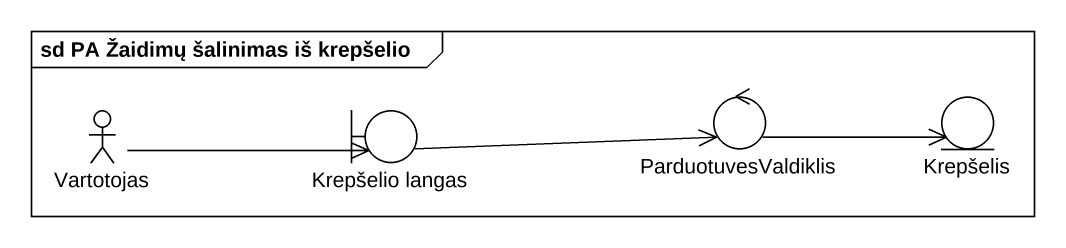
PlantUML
@startuml
mainframe sd PA Žaidimų šalinimas iš krepšelio
control ParduotuvesValdiklis
entity Krepšelis
actor Vartotojas
boundary "Krepšelio langas" as Krepšelio_langas
ParduotuvesValdiklis -right-> Krepšelis
Vartotojas -right-> Krepšelio_langas
Krepšelio_langas -right-> ParduotuvesValdiklis
@enduml
